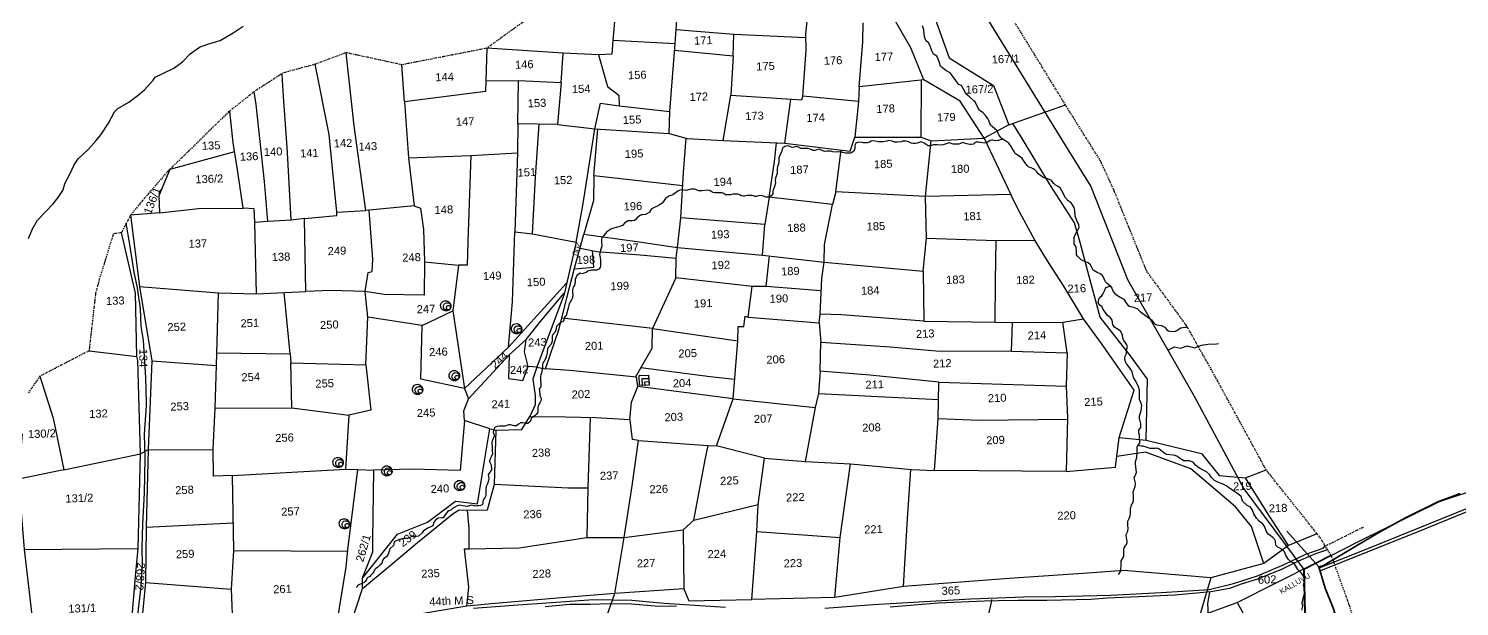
# Model space of a CAD drawing. Header units: inches. Extents: x 304037 to 460575, y 1453943 to 1639883.
# Drawn here: x 323095 to 325543, y 1604110 to 1605098 of the extents above; entities that cross this region are included whole.
import ezdxf

# ---------------------------------------------------------------- set-up
doc = ezdxf.new("R2010")
doc.units = ezdxf.units.IN
doc.header["$MEASUREMENT"] = 0
doc.linetypes.add('BORDER', pattern=[1.75, 0.5, -0.25, 0.5, -0.25, 0, -0.25])
for name, color, linetype in [('NALA', 4, 'Continuous'), ('ROUND WELL', 5, 'Continuous'), ('SQUAREWELL', 5, 'Continuous'), ('SURVEY_BND', 7, 'Continuous'), ('SURVEY_NO', 7, 'Continuous'), ('TEXT', 7, 'Continuous')]:
    doc.layers.add(name, color=color, linetype=linetype)
doc.layers.add('ROAD', color=1, linetype='Continuous', lineweight=25)
doc.layers.add('VILL_BOUNDARY', color=6, linetype='BORDER', lineweight=30)
doc.styles.get("Standard").update_dxf_attribs({"font": 'arial.ttf'})

# ---------------------------------------------------------------- blocks, each defined once
blk = doc.blocks.new('BADDEVOLU')
at = {"layer": 'NALA', "linetype": 'ByBlock'}
blk.add_lwpolyline([(-182.38, -244.74), (-179.55, -243.46), (-177.08, -244.09), (-174.22, -243.11), (-171.15, -244.01), (-168.21, -242.95), (-165.54, -242.6), (-161.93, -242.56), (-161.15, -242.4)], dxfattribs=at)
at = {"layer": 'VILL_BOUNDARY', "linetype": 'ByBlock'}
blk.add_lwpolyline([(-340.02, 49.13), (-318.52, 7.28), (-288.8, -10.02), (-276.9, -49.84), (-268.53, -67.09), (-260.01, -96.73), (-224.07, -157.48), (-213.42, -175.44), (-198.78, -214.78), (-171.67, -264.31), (-151.65, -303.62), (-127.08, -337.86), (-104.22, -326.78), (-69.56, -310.42), (-33.08, -299.22)], dxfattribs=at)
at = {"layer": 'VILL_BOUNDARY', "linetype": 'ByBlock', "lineweight": 40}
blk.add_lwpolyline([(-127.08, -337.86), (-127.08, -356.19)], dxfattribs=at)
blk = doc.blocks.new('BRAHMANAPALLE')
at = {"layer": 'ROAD', "linetype": 'ByBlock'}
for points in [[(-99.11, 217.54), (-107.12, 213.68), (-128.94, 201.93), (-154.55, 188.79), (-179.95, 178.28), (-226.38, 159.85), (-269.2, 143.23), (-296.86, 132.47)], [(-296.54, 131.36), (-255.33, 147.18), (-213.78, 163.74), (-167.52, 181.78), (-152.46, 187.39), (-99.18, 216.55)]]:
    blk.add_lwpolyline(points, dxfattribs=at)
at = {"layer": 'VILL_BOUNDARY', "linetype": 'ByBlock', "lineweight": 35}
blk.add_lwpolyline([(-237.3, 163.08), (-246.78, 159.64), (-260.38, 153.08), (-270.58, 147.68), (-280.61, 141.89), (-295.07, 133.52), (-297, 132.96), (-294.42, 124), (-291.09, 115.27), (-287.84, 103.98), (-278.64, 73.54), (-265.67, 29.88), (-256.02, -9.93), (-252.5, -28.38), (-239.01, -60.05)], dxfattribs=at)
at = {"layer": 'VILL_BOUNDARY', "linetype": 'ByBlock'}
blk.add_lwpolyline([(-297, 132.96), (-310.29, 148.05)], dxfattribs=at)
at = {"layer": 'TEXT', "linetype": 'ByBlock'}
blk.add_text('KALLUVU', height=2.25, rotation=29.86011, dxfattribs=at).set_placement((-312.81, 121.57))
blk = doc.blocks.new('KULLURU')
at = {"layer": 'NALA'}
for points in [[(116.82, 612.51), (118.71, 616.51), (120.94, 620.12), (124.33, 623.47), (127.63, 626.68), (129.87, 629.28), (131.97, 632.04), (133.13, 635.25), (135.18, 638.82), (137.1, 642.68), (138.84, 645.09), (143.31, 648.92), (146.75, 652.42), (148.71, 654.69), (152.15, 659.46), (154.83, 664.17), (156.35, 665.5), (160.95, 667.87), (165.01, 670.68), (167.78, 672.86), (171.5, 676.67), (172.43, 678.01), (175.69, 679.35), (180.33, 681.4), (184.08, 683.98), (187.48, 687.07), (191.5, 689.71), (195.03, 690.95), (200.29, 692.29), (205.8, 695.25), (210.08, 697.88)], [(568.76, 574.94), (567.53, 576), (566.77, 576.83), (566.2, 578.11), (565.81, 579.12), (565.49, 579.76), (564.63, 580.27), (563.42, 580.86), (561.82, 581.92), (560.74, 584.17), (559.78, 585.08), (558.82, 585.57), (557.71, 586.01), (556.87, 586.48), (556.38, 586.99), (555.45, 588.08), (555.1, 588.67), (555.08, 589.58), (554.95, 591.93), (554.29, 593.15), (554.29, 594.63), (554.29, 595.98), (554.85, 596.99), (556.04, 599.04), (556.58, 600.05), (556.43, 601.18), (555.67, 603.02), (555.05, 604.79), (555, 607.17), (554.88, 608.54), (553.68, 610.51), (552.42, 611.4), (551.36, 612.67), (549.93, 615.62), (549.27, 616.89), (548.26, 617.66), (547.3, 618.32), (546.66, 618.84), (546.12, 619.6), (545.62, 620.29), (544.89, 620.65), (544.27, 620.95), (543.11, 621.22), (542.18, 621.74), (540.32, 623.1), (539.81, 623.99), (539.02, 624.92), (538.35, 625.37), (537.54, 625.71), (536.46, 626.15), (535.79, 626.77), (535.33, 627.5), (534.37, 629), (533.8, 629.79), (533.16, 630.45), (531.88, 631.36), (531.04, 632.05), (530.6, 632.93), (529.98, 634.02), (529.44, 635.05), (528.58, 636.42), (527.25, 637.33), (525.85, 638.37), (525.26, 638.88), (524.47, 640.11), (523.9, 641.83), (522.96, 642.66), (521.9, 643.67), (521.19, 644.33), (520.6, 646.18), (520.18, 647.16), (519.24, 648.45), (518.18, 649.7), (516.78, 650.59), (516.19, 651.84), (515.16, 654.28), (514.64, 654.74), (512.81, 656.47), (511.51, 657.65), (510.38, 659.74), (509.64, 661.29), (508.61, 661.74), (507.35, 663.5), (506.31, 665.07), (505.13, 666.82), (503.34, 667.8), (502.1, 668.86), (501.24, 669.72), (500.78, 671.22), (500.53, 672.4), (499.76, 673.96), (498.43, 674.85), (497.89, 676.35), (497.16, 678.41), (496.54, 679.74), (495.43, 680.7), (494.96, 682.34), (494.84, 685.16), (494.37, 686.96)], [(525.67, 638.52), (525.33, 638.04), (524.23, 637.67), (523.03, 637.63), (521.95, 637.89), (521.5, 637.93), (520.81, 637.82), (520.16, 637.48), (519.43, 637.13), (518.39, 636.79), (516.6, 637.2), (516, 637.41), (514.9, 637.37), (514.08, 636.85), (513.76, 636.62), (512.77, 636.47), (512.25, 636.57), (511.02, 636.85), (510.03, 637.18), (509.15, 637.5), (508.29, 637.13), (507.64, 636.88), (506.46, 636.88), (505.21, 636.92), (503.96, 637.33), (503.46, 637.52), (502.67, 637.33), (501.46, 636.88), (500.53, 636.66), (498.57, 636.96), (497, 636.92), (495.75, 636.55), (494.8, 636.6), (494.28, 636.96), (493.09, 637.8), (491.84, 638.4), (490.2, 638), (489.47, 637.8), (488.46, 637.8), (487.62, 638.1), (486.62, 638.6), (485.42, 639.01), (484.06, 639.05), (483.48, 638.79), (481.93, 638.68), (480.72, 638.73), (479.71, 639.16), (478.28, 639.52), (477.59, 639.29), (475.95, 639.03), (473.9, 639.07), (472.67, 639.4), (471.85, 639.67), (470.95, 639.48), (470.26, 639.14), (469.27, 638.9), (468.36, 638.88), (467.61, 638.94), (467.03, 639.14), (465.86, 639.27), (464.98, 638.99), (464.55, 638.9), (464.29, 638.36), (464.12, 637.78), (463.96, 636.85), (463.59, 635.56), (462.32, 634.89), (461.03, 634.89), (460.06, 634.89), (459, 635.3), (458.46, 635.45), (457.3, 635.64), (456.48, 635.51), (454.71, 635.71), (453.89, 635.94), (453.25, 636.09), (452.21, 636.09), (451.46, 635.99), (450.62, 636.22), (449.97, 636.59), (449.07, 637), (448.06, 636.76), (447.33, 636.57), (446.42, 636.57), (445.97, 636.85), (444.96, 637.26), (444.27, 637.54), (443.41, 637.54), (442.83, 637.54), (441.99, 637.54), (441.36, 637.58), (440.48, 638.16), (439.7, 638.46), (439.03, 638.46), (438.67, 638.33), (437.83, 638.16), (436.57, 638.7), (435.92, 638.87), (435.3, 638.87), (434.76, 638.68), (434.37, 638.44), (433.94, 638.16), (433.62, 637.67), (433.32, 636.44), (432.67, 635.41), (432.13, 634.05), (432.05, 632.07), (431.27, 629.82), (431.12, 627.52), (430.3, 625.56), (430.17, 624.43), (430.28, 623.74), (429.95, 622.53), (429.35, 621.07), (428.98, 620.23), (428.98, 619.15), (428.21, 618.31), (427.35, 617.77), (425.94, 617.77), (424.61, 618.46), (423.51, 618.57), (422.02, 618.22), (421.35, 618.29), (420.88, 618.55), (420.34, 618.8), (418.18, 618.8), (417.01, 618.57), (416.49, 618.61), (415.68, 618.8), (415.12, 619.17), (414.28, 619.58), (413.03, 619.64), (412.23, 619.6), (411.19, 619.43), (410.27, 619.36), (409.21, 619.51), (408.52, 619.99), (407.66, 620.4), (406.88, 620.4), (406, 620.4), (404.74, 620.5), (404.07, 620.65), (403.21, 621.11), (402.69, 621.49), (401.72, 621.64), (399.31, 621.47), (398.62, 621.47), (397.93, 621.56), (397.09, 622.03), (396.21, 622.35), (395.35, 622.42), (394.74, 622.38), (394.33, 622.31), (392.74, 621.95), (391.92, 622.12), (391.29, 622.27), (390.17, 622.18), (389.25, 621.73), (387.66, 620.74), (387.17, 620.3), (386.3, 620.07), (385.44, 619.81), (384.06, 618.99), (383.52, 618.3), (383.09, 617.72), (382.49, 616.99), (381.69, 616.45), (381.22, 616.17), (380.27, 615.74), (379.45, 615.48), (377.88, 614.62), (377.19, 613.44), (375.41, 612.5), (374.1, 612.42), (373.63, 612.4), (372.83, 612.03), (371.62, 611.11), (371.19, 610.55), (370.72, 610.14), (369.66, 610.12), (369.12, 610.14), (368.04, 610.12), (366.64, 609.36), (365.61, 608.35), (364.44, 607.93), (363.42, 607.71), (361.27, 607.19), (360.6, 606.98), (359.8, 606.46), (358.79, 605.73), (357.58, 604.4), (356.72, 603.58), (356.53, 602.65), (356.53, 601.21), (356.63, 600.37), (356.61, 599.96), (355.92, 598.29), (355.51, 596.5), (355.73, 595.32), (355.73, 594.03), (355.73, 593.08), (355.75, 592.5), (355.73, 591.85), (355.51, 591.17), (355.01, 590.48), (353.94, 590.1), (353.35, 590.1), (352.69, 590.12), (352.13, 590.16), (351.72, 590.16), (350.29, 589.77), (349.58, 589.28), (348.55, 589), (347.69, 588.78), (347.04, 589), (345.6, 588.14), (345.23, 587.17), (344.93, 586.46), (344.78, 585.36), (344.73, 584.97), (344.54, 583.99), (343.95, 583.3), (343.7, 582.79), (343.54, 582.23), (343.57, 581.86), (343.59, 581.13), (343.59, 580.44), (343.5, 578.83), (343.05, 578.01), (342.38, 577.1), (341.97, 576.61), (341.5, 574.59), (340.74, 572.12), (340.5, 571.47), (339.99, 571.25), (339.53, 569.86), (339.17, 569.1), (338.48, 568.84), (337.66, 568.37), (337.1, 568), (336.34, 567.21), (336.08, 566.31), (335.89, 565.57), (335.54, 564.69), (334.94, 564.13), (334.57, 563.81), (334.27, 563.23), (334.25, 562.8), (334.25, 561.83), (334.25, 561.03), (333.73, 559.91), (332.61, 558.64), (332.22, 558.08), (331.92, 556.32), (331.7, 555.2), (331.32, 554.19), (331.1, 553.78), (330.52, 552.82), (330.15, 552.26), (329.89, 551.74), (329.74, 551.2), (329.72, 550.62), (329.7, 549.87), (329.46, 549.03), (329.4, 548.32), (328.94, 547.22), (328.73, 546.69), (328.73, 545.89), (328.73, 545.35), (328.73, 544.58), (328.75, 543.59), (328.75, 542.32), (328.08, 541.24), (328.12, 540.57), (328.21, 538.75), (328.47, 537.89), (328.68, 537.3), (328.68, 536.92), (328.47, 536.29), (328.14, 535.47), (327.69, 534.79), (327.39, 534.25), (327.13, 533.39), (327.11, 532.48), (327.05, 531.69), (326.55, 530.87), (326.08, 530.37), (325.38, 529.86), (324.26, 529.24), (323.98, 528.55), (323.7, 527.84), (322.73, 526.98), (321.96, 527.02), (321.35, 527.19), (320.64, 527.41), (319.78, 527.41), (318.75, 526.95), (317.95, 526.29), (316.96, 526.24), (316.48, 526.46), (315.51, 526.78), (314.72, 526.8), (313.02, 526.33), (310.95, 526.41), (309.81, 526.26), (309.1, 526.05), (308.82, 525.9), (308.82, 525.9), (308.2, 524.84), (308.13, 523.85), (308.39, 522.84), (308.41, 522.24), (307.72, 520.69), (307.36, 519.85), (307.42, 517.77), (307.42, 516.2), (307.42, 514.88), (307.03, 514), (306.54, 513.1), (306.19, 512.49), (306.08, 511.76), (306.67, 510.39), (306.75, 508.32), (305.78, 506.9), (305.22, 506.21), (305.46, 504.63), (305.35, 503.81), (304.86, 502.54), (304.27, 501.44), (304.08, 500.15), (304.08, 499.01), (303.97, 497.5), (303.65, 496.94), (302.83, 495.82), (302.61, 495.09), (302.59, 494.32), (302.25, 493.76), (301.53, 493.53), (300.89, 493.48), (300.18, 493.4), (299.53, 493.4), (299.01, 493.48), (297.89, 493.76), (297.44, 493.76), (295.78, 493.33), (294.19, 493.68), (292.87, 493.98), (291.75, 493.83), (291.75, 493.83), (289.87, 492.69), (289.16, 492.06), (288.25, 491.76), (287.65, 491.48), (286.91, 490.56), (286.2, 489.67), (285.77, 489.05), (285.02, 488.99), (283.68, 488.96), (282.54, 488.19), (281.83, 487.29), (281.31, 485.79), (279.24, 484.97), (277.99, 484.32), (277.36, 483.81), (276.76, 483.1), (275.08, 481.7), (274.22, 481.61), (273.41, 481.63), (272.68, 481.71), (272.06, 481.6), (271.25, 481.21), (270.17, 480.94), (269.29, 480.94), (268.67, 480.94), (267.09, 480.59), (266.51, 480.44), (265.39, 480.06), (264.85, 479.71), (264.74, 478.75), (264.47, 478.25), (262.89, 476.9), (262.73, 476.28), (262.14, 474.68), (261.41, 473.64), (260.26, 472.97), (259.9, 472.42), (259.55, 471.63), (259.4, 470.84), (258.53, 470.2), (257.52, 469.34), (256.75, 468.94), (256.18, 468.38), (255.9, 467.59), (255.17, 466.65), (254.48, 466.03), (254.18, 465.64), (253.2, 465.28), (252.9, 464.92), (252.66, 464.51), (252.02, 463.66), (251.59, 463.23), (250.38, 462.76), (249.69, 462.48), (248.82, 462.03), (248.45, 461.46), (248.32, 461.33)], [(152.36, 422.29), (152.02, 428.76), (152.42, 431.45), (154.06, 439.06), (155.45, 444.67), (156.81, 455.78), (158.29, 465.14), (159.16, 474.36), (159.36, 481.29), (160, 491.29), (161.16, 504.26), (162, 518.66), (162.2, 528.85), (163.44, 540.75), (163.44, 541.98), (163.64, 552.45), (163.2, 567.98), (162.52, 574.03), (162.56, 581.52), (161.56, 590.09), (160.45, 596.76), (159.11, 608.36), (157.99, 617.34)], [(643.57, 436.38), (644.03, 438.05), (643.71, 439.36), (644.34, 441.36), (644.94, 443.15), (645.12, 444.74), (644.67, 446.77), (645.39, 449.22), (644.94, 450.48), (643.99, 451.8), (643.35, 452.57), (642.58, 453.47), (641.18, 455.87), (640.72, 456.32), (639.82, 456.6), (638.63, 457.98), (637.68, 459.61), (637.27, 461.1), (635.91, 462.32), (634.51, 463.18), (633.74, 463.95), (633.6, 465.72), (633.19, 466.53), (632.59, 467.25), (632.07, 467.73), (631.31, 468.25), (630.74, 468.69), (630.02, 469.86), (629.1, 472.22), (628.49, 473.19), (627.77, 473.75), (627.05, 474.23), (626.12, 475.55), (625.03, 477.43), (624.47, 478.96), (623.66, 480.32), (622.3, 481.05), (620.53, 482.93), (619.93, 484.94), (618.56, 486.26), (617.68, 486.82), (617, 487.31), (616.03, 487.95), (615.39, 488.47), (614.71, 488.99), (613.86, 489.59), (612.98, 490.16), (611.77, 490.72), (611.09, 490.96), (610.13, 491.36), (609.16, 492), (608.56, 492.56), (607.88, 493.28), (607.15, 494.57), (605.95, 495.81), (603.76, 496.92), (602.56, 497.68), (601.39, 498.77), (600.47, 499.97), (598.86, 500.69), (597.81, 500.69), (596.57, 500.77), (595.85, 501.21), (594.92, 501.82), (594, 502.62), (593.11, 503.06), (592.19, 503.34), (589.58, 503.62), (588.82, 504.1), (587.69, 505.07), (586.32, 506.15), (585.52, 506.43), (584.96, 506.43), (584.64, 506.35), (583.59, 506.35), (582.75, 506.39), (580.7, 507.27), (579.86, 507.59), (578.93, 507.63), (577.53, 507.87), (578.44, 508.86), (578.44, 509.7), (578.44, 510.99), (578.44, 512.27), (578.24, 513.23), (578.24, 514.32), (579.12, 515.4), (579.16, 516.94), (578.98, 518.02), (578.71, 519.14), (578.76, 520.23), (579.57, 522.39), (579.98, 524.58), (579.53, 525.98), (578.98, 526.92), (579.13, 529.09), (579.15, 531.04), (578.83, 532.37), (578.33, 533.64), (577.6, 535.24), (576.95, 536.44), (576.48, 538.85), (575.95, 539.8), (575.33, 540.72), (574.82, 541.37), (574.4, 541.95), (574.02, 542.37), (573.77, 543.12), (573.62, 544.37), (573.8, 545.42), (574.32, 546.56), (574.42, 547.91), (574.8, 549.31), (574.6, 550.16), (574.05, 551.08), (573.45, 552.08), (573.05, 553.08), (572.92, 554.37), (572.37, 555.8), (571.65, 556.47), (570.62, 557.17), (569.79, 557.75), (569.42, 558.17), (569.14, 558.8), (568.94, 560.68), (568.29, 561.71), (567.51, 562.28), (567.04, 562.78), (566.56, 563.53), (566.09, 564.15), (565.36, 565.35), (564.74, 566.58), (564.14, 567), (563.31, 568.28), (563.58, 569.65), (563.91, 570.42), (564.96, 571.1), (565.36, 571.72), (565.76, 572.35), (566.36, 573.37), (566.74, 574.44), (567.99, 574.94), (568.76, 574.94), (569.29, 574.16), (569.8, 572.67), (570.27, 572.01), (570.97, 571.36), (572.32, 570.35), (573.52, 569.68), (574.1, 569.3), (574.88, 567.91), (575.75, 566.74), (576.33, 566.35), (577.42, 565.98), (578.48, 565.62), (579.68, 565.12), (580.79, 563.84), (583.5, 561.67), (584.3, 561.08), (585.4, 560.19), (586.09, 559.12), (586.88, 558.34), (587.41, 558.12), (589.4, 557.73), (590.81, 556.9), (591.67, 555.85), (592.28, 555.33), (593.24, 555.11), (595.19, 555.05), (596.09, 555.43), (596.83, 555.99), (597.48, 556.36), (598.38, 556.5), (599.54, 556.61), (599.96, 556.89), (599.83, 557.42)], [(567.46, 454.29), (568.42, 455.59), (568.7, 458.66), (568.7, 459.96), (569.51, 461), (569.96, 461.76), (570.06, 463.62), (570.09, 464.68), (570.18, 465.31), (570.69, 465.95), (570.99, 466.4), (571.29, 466.73), (571.5, 467.51), (571.5, 468.09), (571.29, 469.47), (571.29, 470.83), (572.02, 472.23), (572.23, 473.35), (572.17, 474.74), (572.11, 475.52), (572.2, 476.45), (572.68, 477.18), (573.23, 478.5), (573.38, 479.88), (573.47, 481.44), (574.01, 483.16), (574.4, 483.73), (574.61, 484.04), (574.89, 484.91), (574.95, 486.06), (574.95, 486.9), (574.95, 488.62), (575.79, 490.77), (576.03, 492.22), (575.58, 494.51), (576.58, 496.69), (576.46, 497.96), (576.46, 499.2), (576.28, 500.1), (576.37, 501.31), (576.94, 502.84), (577.24, 505.27), (577.24, 506.44), (577.24, 507.17), (577.53, 507.87)], [(605.21, 445.37), (604.21, 440.75), (604.29, 433.06)], [(512.28, 439.28), (513.78, 444.84), (514.05, 445.89)]]:
    blk.add_lwpolyline(points, dxfattribs=at)
at = {"layer": 'ROAD'}
for points in [[(296.96, 450.65), (313.58, 451.33), (329.73, 451.77), (347.39, 452.4), (363.39, 451.43), (376.88, 449.73), (402.48, 447.02)], [(444.01, 444.93), (464.23, 445.71), (483.59, 446.05), (505.01, 446.58), (527.38, 446.48), (540.36, 446.14), (563.92, 445.76), (585.02, 446.05), (605.09, 446.53), (615.38, 448.66), (625.52, 451.47), (636.83, 455.76), (646.05, 459.73), (653.52, 461.96), (654.39, 462.83)], [(655.31, 461.18), (650.14, 459.74), (641.93, 456.6), (635.44, 453.63), (632.43, 452.58), (625.48, 450.1), (618.62, 448.28), (613.68, 446.62), (605.81, 445.58), (590.58, 444.69), (575.49, 444.59), (562.31, 444.52), (555.41, 444.32), (536.97, 444.62), (524.82, 445.06), (516.73, 445.23), (510.91, 445.26), (501.15, 445.23), (491.44, 445.23), (471.31, 444.38)], [(382.01, 448.07), (373, 448.65), (363.17, 449.8), (354.21, 450.34), (345.9, 450.34), (337.39, 450.64), (326.93, 450.16)]]:
    blk.add_lwpolyline(points, dxfattribs=at)
at = {"layer": 'ROUND WELL'}
for centre, major_axis, ratio in [((290.31, 577.58), (-1.84, 1.21), 0.974311), ((290.87, 577.28), (-1, -1.22), 0.999133), ((291.4, 576.8), (-0.589, -0.642), 0.995974), ((319.53, 566.85), (-1.84, 1.21), 0.974311), ((320.09, 566.55), (-1, -1.22), 0.999133), ((320.61, 566.07), (-0.589, -0.642), 0.995974), ((277.14, 543.1), (-1.84, 1.21), 0.974311), ((292.75, 548.25), (-1.84, 1.21), 0.974311), ((293.31, 547.95), (-1, -1.22), 0.999133), ((293.83, 547.48), (-0.589, -0.642), 0.995974), ((277.69, 542.8), (-1, -1.22), 0.999133), ((278.22, 542.33), (-0.589, -0.642), 0.995974), ((242.72, 513.82), (-1.84, 1.21), 0.974311), ((243.28, 513.51), (-1, -1.22), 0.999133), ((243.8, 513.04), (-0.589, -0.642), 0.995974), ((262.96, 509.52), (-1.84, 1.21), 0.974311), ((263.52, 509.22), (-1, -1.22), 0.999133), ((264.04, 508.74), (-0.589, -0.642), 0.995974), ((293.14, 502.19), (-1.84, 1.21), 0.974311), ((293.7, 501.88), (-1, -1.22), 0.999133), ((294.22, 501.41), (-0.589, -0.642), 0.995974), ((244.34, 488.07), (-1.84, 1.21), 0.974311), ((244.9, 487.77), (-1, -1.22), 0.999133), ((245.43, 487.3), (-0.589, -0.642), 0.995974)]:
    blk.add_ellipse(centre, major_axis=major_axis, ratio=ratio, dxfattribs=at)
at = {"layer": 'SQUAREWELL'}
for points in [[(370.12, 545.29), (374.05, 545.29), (374.05, 541.1), (370.12, 541.1)], [(371.27, 543.96), (374.05, 543.96), (374.05, 541.1), (371.27, 541.1)], [(372.37, 542.59), (374.05, 542.59), (374.05, 541.1), (372.37, 541.1)]]:
    blk.add_lwpolyline(points, close=True, dxfattribs=at)
at = {"layer": 'SURVEY_BND'}
for points in [[(369.15, 722.62), (365.95, 696.78), (364.56, 685.93), (390.54, 683.58), (392.32, 699.11), (392.91, 704.81)], [(445.35, 683.82), (415.31, 686.34), (391.19, 689.21)], [(466.78, 662.41), (466.28, 656.28), (443.06, 659.39), (445.27, 678.7), (445.37, 685.23), (446.39, 692.34)], [(493.99, 664.37), (466.78, 662.41), (469.05, 681.15), (469.6, 689.11)], [(528.79, 644.1), (518.31, 638.93), (508.91, 654.82), (493.99, 664.37), (489.13, 677.96), (481.74, 691.7)], [(499.09, 691.6), (504.92, 673.09), (523.04, 660.77), (528.79, 644.1), (552.83, 651.59)], [(277.14, 640.05), (278.67, 619.88), (258.4, 618.7), (254.97, 654.34), (252.72, 685.07)], [(311.64, 684.64), (310.67, 671.05), (324.43, 670.62), (342.22, 669.04), (343.56, 681.38)], [(358.34, 680.07), (343.56, 681.38), (311.64, 684.64)], [(364.56, 685.93), (363.91, 680.15), (358.34, 680.07), (361.61, 666.65), (366.11, 662.85), (366.11, 658.35), (387.15, 655.17), (390.54, 683.58)], [(390.21, 680.78), (414.63, 677.42), (415.31, 686.34)], [(232.67, 616.37), (227.06, 615.97), (226.54, 644.33), (225.84, 667.98), (225.57, 676.93), (225.6, 677.44)], [(246.19, 618.55), (244.37, 651.13), (239.55, 680.74)], [(310.67, 671.05), (310.36, 666.52), (276.31, 663.62), (275.89, 679.11)], [(414.63, 677.42), (413.05, 660.99), (442.57, 657.9), (443.06, 659.39)], [(227.06, 615.97), (217.21, 615.7), (216.43, 632.59), (214.22, 664.9), (213.66, 670.27)], [(339.95, 651.58), (323.38, 652.56), (324.43, 670.62)], [(342.22, 669.04), (339.95, 651.58), (355.55, 649.13), (358.35, 659.81), (366.11, 658.35)], [(217.21, 615.7), (211.76, 615.57), (211.73, 621.3), (207.14, 621.67), (205.49, 637.07), (203.97, 649.27), (203.12, 662.58)], [(276.31, 663.62), (277.14, 640.05), (303.17, 639.99), (322.78, 640.34)], [(386.59, 646.06), (394.06, 643.69), (409.05, 642.2), (413.05, 660.99)], [(466.28, 656.28), (464.18, 641.48), (491.93, 640.35), (492.96, 664.3)], [(355.55, 649.13), (386.59, 646.06), (387.15, 655.17)], [(409.05, 642.2), (434.75, 640.1), (438.02, 658.38)], [(323.38, 652.56), (322.78, 640.34), (320.41, 607.44), (327.79, 606.34), (329.91, 629.92), (332.3, 652.03)], [(327.79, 606.34), (345.85, 602.08), (349.33, 617.25), (353.32, 637.54), (355.55, 649.13)], [(391.42, 623.88), (359.32, 628.76), (354.36, 629.59), (356.77, 649.01)], [(204.45, 645.39), (177.01, 639.14)], [(427.35, 617.77), (425.18, 606.39), (390.05, 610.54), (391.99, 629.47), (393.62, 643.83)], [(434.75, 640.1), (462.04, 635.74), (464.18, 641.48)], [(581.18, 510.06), (582.69, 535.43), (575.92, 545.48), (563.85, 562.15), (559.82, 579.99), (556.73, 593.81), (554.68, 602.02), (545.33, 618.07), (534.2, 638.17), (530.53, 644.65)], [(177.01, 639.14), (172.07, 628.27), (172.02, 621.2), (188.4, 622.28), (207.14, 621.67)], [(303.17, 639.99), (300.62, 604.12), (299.92, 594.23), (296.26, 594.44), (293.22, 575.43), (296.75, 542.7), (315.94, 559.33), (318.3, 578.13), (320.41, 607.44)], [(455.41, 618.89), (453.74, 613.65), (427.35, 617.77), (430.23, 632.66), (431.27, 640.38)], [(492.8, 615.49), (455.41, 618.89), (458.34, 636.33)], [(491.93, 640.35), (496.03, 638.68), (518.31, 638.93)], [(518.31, 638.93), (528.58, 614.88), (492.8, 615.49), (496.03, 638.68)], [(354.36, 629.59), (353.77, 619.22), (349.23, 605.29), (371.29, 601.36), (388.27, 598.18), (390.05, 610.54)], [(172.02, 621.2), (159.88, 620.59), (162.44, 590.69), (195.37, 586.8), (211.24, 585.76), (211.76, 615.57)], [(256.83, 584.84), (242.34, 585.85), (231.95, 585.92), (232.67, 616.37), (246.19, 617.1), (246.19, 618.55), (258.4, 618.7)], [(282.09, 596.33), (281.46, 582.43), (264.6, 583.4), (256.83, 584.84), (258.44, 592.86), (260.06, 593.11), (260.61, 598.35), (259.97, 613.21), (259.79, 618.78)], [(278.67, 619.88), (281.36, 618.82), (282.25, 609.94), (282.09, 596.33), (296.26, 594.44)], [(140.3, 564.58), (160.26, 561.47), (160.63, 587.98), (155.76, 613.51)], [(423.6, 593.65), (449.37, 589.71), (449.71, 597.01), (453.74, 613.65)], [(449.37, 589.71), (490.6, 584.3), (492.53, 598.08), (492.8, 615.49)], [(492.53, 598.08), (521.64, 596.01), (537.88, 595.47), (531.06, 609.16), (528.58, 614.88)], [(345.85, 602.08), (339.97, 580.53), (327.34, 550.5), (330.96, 549.62), (337.36, 566.18), (341.03, 578.96), (344.83, 591.3), (349.23, 605.29)], [(388.27, 598.18), (423.6, 593.65), (425.18, 606.39)], [(347.42, 599.53), (354.45, 597.85), (372.44, 595.7), (387.53, 593.76), (388.27, 598.18)], [(344.74, 590.99), (352.89, 591.3), (352.55, 598.3)], [(424.62, 580.4), (418.81, 580.66), (386.97, 585.59), (387.53, 593.76)], [(447.47, 577.79), (424.62, 580.4), (426.6, 593.19)], [(490.6, 584.3), (490.13, 563.35), (519.84, 561.82), (520.72, 579.02), (521.64, 596.01)], [(519.84, 561.82), (536.78, 560.97), (548.22, 560.69), (556.96, 561.71), (549.28, 575.73), (543.46, 585.41), (537.88, 595.47)], [(162.44, 590.69), (166.39, 559.39), (193.41, 556.37), (195.37, 586.8)], [(490.13, 563.35), (455.74, 567.36), (446.78, 568.05), (448.11, 582.94), (449.37, 589.71)], [(193.76, 561.71), (224.44, 560), (222.93, 585.85)], [(211.24, 585.76), (231.95, 585.92)], [(280.06, 569.77), (257.56, 574.19), (256.83, 584.84)], [(315.94, 559.33), (341.22, 585.08)], [(386.97, 585.59), (376.49, 564.79), (344.92, 569.61), (338.62, 570.56)], [(296.75, 542.7), (278.63, 547.38), (280.06, 569.77), (293.22, 575.43)], [(327.34, 550.5), (323.83, 550.94), (322.51, 557.04), (323.4, 562.23), (330.24, 570.19), (340.09, 580.94)], [(376.49, 564.79), (411.93, 558.16), (412.33, 564.23), (414.61, 564.13), (415.37, 568.43), (416.64, 567.95), (418.81, 580.66)], [(224.44, 560), (224.52, 556.23), (255.87, 554.26), (257.56, 574.19)], [(368.47, 544.71), (376.02, 556.57), (376.49, 564.79)], [(416.64, 567.95), (446.24, 564.42), (446.78, 568.05)], [(446.24, 564.42), (446.57, 556.24), (475.57, 553.18), (494.69, 550.79), (526.22, 549.41), (527.11, 561.45)], [(160.14, 520.7), (160.55, 559.76), (160.26, 561.47)], [(166.39, 559.39), (163.5, 522.39), (190.57, 521.14)], [(296.24, 529.4), (296.2, 533.36), (298.28, 538.34), (310.81, 550.84), (316.06, 556), (323.4, 562.23)], [(408.98, 534.06), (411.93, 558.16)], [(526.22, 549.41), (549.57, 547.77), (548.22, 560.69)], [(549.57, 547.77), (548.59, 533.95), (548.66, 520.65), (547.18, 498.2), (567.89, 499.19), (569.94, 511.54), (577.02, 531.07), (564.02, 551.15), (556.96, 561.71)], [(119.28, 554.74), (124.23, 537.03), (127.84, 515.24), (160.14, 520.7)], [(192.1, 538.53), (193.41, 556.37)], [(224.17, 537.49), (224.52, 556.23)], [(255.87, 554.26), (257.32, 535.25), (247.92, 533.51), (245.74, 510.98), (250.9, 510.65)], [(316.06, 556), (315.35, 546.14), (321.26, 545.1), (323.83, 550.94)], [(495.4, 537.64), (466.54, 541.71), (445.82, 544.22), (446.57, 556.24)], [(327.34, 550.5), (325.58, 545.55), (326.2, 538.61), (326.06, 534.77), (323.73, 529.98), (338.61, 529.2), (351.3, 528.41), (365.41, 527.12), (366.48, 534.3), (369.38, 540.72), (368.95, 544.64), (341.16, 548.52), (330.96, 549.62)], [(370.94, 548.59), (399.73, 543.73), (409.97, 542.17)], [(296.75, 542.7), (298.28, 538.34)], [(408.98, 534.06), (369.38, 540.72)], [(445.82, 544.22), (444.8, 534.86), (480.88, 531.57), (494.94, 530.4)], [(198.28, 510.11), (190.3, 510.14), (190.58, 521.51), (192.1, 538.53), (224.17, 537.49), (247.92, 533.51)], [(421.12, 508.71), (401.24, 514.6), (408.98, 534.06), (443.14, 529.04)], [(444.8, 534.86), (443.14, 529.04), (438.12, 506.68), (457.02, 504.96), (482.67, 501.59), (492.04, 500.79)], [(494.44, 522.45), (495.4, 537.64), (548.59, 533.95)], [(127.84, 515.24), (108.68, 512.03), (111.18, 531)], [(306.73, 525.46), (296.24, 529.4), (293.59, 508.5), (273.77, 509.8), (257.32, 510.01), (255.8, 480.97), (255.63, 475.83), (251.01, 465.28)], [(307.82, 502.22), (309.42, 524.77), (320.1, 524.69), (323.73, 529.98)], [(348.85, 528.56), (346.83, 499.18), (345.61, 478.35), (361.2, 477.83), (365.38, 499.34), (368.8, 518.08), (366.2, 518.6), (365.53, 527.95)], [(155.68, 433.81), (150.89, 427.11), (153.36, 448), (156.1, 469.43), (157.68, 481.14), (160.14, 520.7), (163.5, 522.39)], [(163.5, 522.39), (161.4, 489.9), (197.84, 490.29)], [(250.85, 460.78), (251.01, 465.01), (266.33, 482.83), (279.09, 487.42), (291.15, 495.69), (300.34, 494.31), (303.99, 512.14), (306.73, 525.46), (309.42, 524.77)], [(547.18, 498.2), (492.04, 500.79), (494.44, 522.45), (511.56, 521.04), (548.63, 520.09)], [(368.8, 518.08), (397.87, 514.89), (401.24, 514.6)], [(108.68, 512.03), (109.87, 482.59), (157.68, 481.14)], [(197.59, 478.78), (198.28, 510.11), (245.74, 510.98)], [(245.03, 445.24), (239.24, 444.55), (244.42, 469.98), (245.37, 477.1), (250.9, 510.65), (257.32, 510.01)], [(361.2, 477.83), (385.95, 480), (390.64, 483.97), (396.38, 508.92), (397.87, 514.89)], [(569.94, 511.54), (581.18, 510.06), (604.08, 503.51), (611.16, 494.04), (622.1, 492.62), (630.87, 495.65)], [(416.81, 478.18), (417.84, 489.36), (421.12, 508.71), (438.12, 506.68)], [(477.25, 452.77), (448.38, 449.32), (451.52, 474.27), (457.02, 504.96)], [(638.93, 463.64), (628.38, 456.54), (623.87, 472.14), (617.43, 480.66), (606.56, 490.67), (599.44, 497.25), (580.68, 505), (568.63, 503.64)], [(296.15, 475.64), (296.44, 484.15), (296.05, 491.74), (304.38, 491.54), (307.82, 502.22), (338.7, 499.43), (346.83, 499.18)], [(628.38, 456.54), (605.91, 451.41), (569.67, 455.89), (556.53, 455.37), (521.57, 454.32), (477.25, 452.77), (480.04, 480.93), (482.25, 501.64)], [(294.19, 451.62), (273.45, 448.94), (245.03, 445.24), (250.85, 460.78), (261.94, 469.2), (274.67, 479.04), (290.08, 490.59), (292.64, 492.06), (296.05, 491.74)], [(651.09, 468.12), (638.93, 463.64), (631.51, 476.26), (624.5, 488.45), (622.1, 492.62)], [(161.4, 489.9), (160.17, 466.74), (196.05, 462.65)], [(390.64, 483.97), (417.84, 489.36)], [(109.87, 482.59), (113.01, 443.1), (114.12, 426.48), (150.89, 427.11)], [(385.95, 480), (385.25, 455.33), (356.34, 454.5), (361.2, 477.83)], [(239.24, 444.55), (221.06, 444.18), (196.06, 445.26), (196.05, 462.65), (197.59, 478.78), (245.29, 476.56)], [(356.34, 454.5), (333.82, 453.54), (306.14, 452.26), (294.19, 451.62), (295.39, 459.61), (294.19, 475.68), (296.15, 475.64), (317.1, 475.21), (345.61, 478.35)], [(448.38, 449.32), (413.54, 449.77), (416.81, 478.18), (451.52, 474.27)], [(160.17, 466.74), (155.68, 433.81), (196.23, 436.54), (196.06, 445.26)], [(385.25, 455.33), (387.17, 450.31), (413.54, 449.77)], [(605.91, 451.41), (600.6, 435.6), (616.63, 440.61), (650.13, 456), (656.58, 458.91)], [(379.15, 425.86), (352.09, 425.54), (347.61, 428.66), (343.53, 439.04), (351.88, 443.3), (356.34, 454.5)], [(616.63, 440.61), (625.5, 423.04), (636.96, 403.09), (670.47, 412.62)]]:
    blk.add_lwpolyline(points, dxfattribs=at)
at = {"layer": 'VILL_BOUNDARY'}
for points in [[(706.6, 253.38), (694.92, 291.78), (687.24, 338.01), (683.55, 359.72), (672.95, 403.64), (663.58, 437.44), (656.98, 458.2), (652.52, 466.17), (630.87, 495.65), (609.67, 538.34), (599.83, 557.42), (584.17, 580.6), (571.88, 614.72), (566.66, 627.44), (552.83, 651.59), (533.32, 686.31)], [(331.74, 697.95), (311.64, 684.64), (275.89, 679.11), (252.72, 685.07), (239.55, 680.74), (225.85, 677.59), (213.66, 670.27), (202.59, 662.2), (185.28, 646.52), (176.28, 638.49), (165.14, 626.57), (159.88, 620.59), (155.76, 613.51), (152.35, 613.09), (145.72, 594.12), (143.99, 588.59), (140.3, 564.58), (119.28, 554.74), (113.96, 547.56)], [(654.39, 462.83), (670.63, 470.15)]]:
    blk.add_lwpolyline(points, dxfattribs=at)
at = {"layer": 'SURVEY_NO'}
for s, p in [('171', (398.48, 682.73)), ('146', (323.18, 675.58)), ('144', (289.65, 671.66)), ('156', (370.28, 669.35)), ('175', (424.07, 670.91)), ('176', (452.43, 672.21)), ('177', (473.76, 672.94)), ('167/1', (522.73, 670.02)), ('154', (346.59, 664.44)), ('153', (327.87, 659.23)), ('172', (395.68, 659.24)), ('167/2', (511.29, 657.81)), ('147', (297.48, 652.69)), ('155', (367.38, 650.72)), ('173', (418.63, 650.34)), ('178', (473.64, 651.21)), ('135', (190.8, 646.78)), ('142', (246.05, 645.62)), ('143', (256.39, 643.89)), ('174', (444.17, 648.55)), ('179', (498.88, 646.65)), ('136', (206.52, 641.61)), ('140', (216.67, 643.18)), ('141', (231.8, 642.01)), ('136/2', (187.58, 632.87)), ('195', (367.66, 636.47)), ('151', (322.5, 630.44)), ('152', (337.54, 626.59)), ('187', (436.6, 627.1)), ('185', (471.74, 628.11)), ('194', (404.32, 623.29)), ('180', (503.83, 624.82)), ('148', (287.15, 616.17)), ('196', (366.33, 614.55)), ('137', (183.69, 606.01)), ('188', (434.37, 602.84)), ('185', (467.66, 602.2)), ('181', (508.26, 604.86)), ('138', (218.26, 599.11)), ('249', (241.77, 600.68)), ('248', (272.85, 596.72)), ('197', (364.15, 597.24)), ('193', (402.4, 601.32)), ('198', (345.79, 592.88)), ('149', (306.31, 587.73)), ('150', (324.6, 584.42)), ('192', (402.14, 588.52)), ('189', (431.12, 584.8)), ('133', (148.19, 583.45)), ('199', (359.52, 581.4)), ('183', (500.07, 578.6)), ('251', (204.14, 571.91)), ('247', (278.08, 574.92)), ('191', (394.12, 572.77)), ('190', (425.92, 573.52)), ('184', (464.24, 575.42)), ('182', (529.37, 577.33)), ('216', (550.69, 572.9)), ('252', (173.49, 571.51)), ('250', (237.36, 569.92)), ('217', (578.31, 568.02)), ('246', (282.56, 556.79)), ('243', (324.15, 559.2)), ('201', (347.83, 556.79)), ('213', (486.53, 556.45)), ('214', (533.27, 553.98)), ('254', (203.64, 549.34)), ('242', (316.08, 548.02)), ('205', (386.84, 552.14)), ('206', (423.56, 548.13)), ('255', (234.45, 545.44)), ('212', (493.19, 543.76)), ('132', (139.34, 536.49)), ('253', (173.4, 538.2)), ('202', (341.53, 536.76)), ('204', (384.01, 539.75)), ('211', (464.59, 536.06)), ('245', (276.41, 531.52)), ('241', (307.82, 533.95)), ('130/2', (113.38, 529.05)), ('203', (379.98, 525.72)), ('210', (515.59, 528.4)), ('215', (555.83, 525.25)), ('256', (216.78, 523.39)), ('207', (417.36, 523.56)), ('208', (462.52, 518.12)), ('238', (323.91, 512.96)), ('209', (514.22, 510.84)), ('131/2', (128.01, 501.48)), ('258', (174.07, 503.19)), ('237', (352.01, 502.29)), ('240', (280.97, 499.55)), ('226', (372.51, 495.84)), ('225', (402.22, 498.23)), ('257', (218.07, 492.46)), ('222', (429.53, 490.18)), ('236', (319.34, 487.38)), ('219', (616.76, 487.54)), ('259', (173.3, 476.39)), ('220', (542.74, 478.14)), ('218', (631.34, 477.77)), ('221', (461.72, 475.53)), ('235', (275.65, 464.27)), ('227', (366.04, 465.05)), ('224', (395.79, 467.77)), ('261', (213.46, 460.17)), ('228', (322.17, 462.34)), ('223', (427.46, 462.66)), ('131/1', (127.43, 455.38)), ('44th M S', (278.58, 452.47)), ('365', (493.08, 448.61)), ('602', (625.59, 448.08))]:
    blk.add_text(s, height=3.35, dxfattribs=at).set_placement(p)
for s, height, rotation, p in [('136/1', 3.35, 66.22625, (168.34, 620.36)), ('200', 2.5, 250.80067, (345.91, 602.49)), ('134', 3.35, 267.06104, (161.41, 564.66)), ('244', 3.35, 40.20404, (309.92, 550.2)), ('262/1', 3.35, 71.54538, (251.56, 471.58)), ('239', 3.35, 34.96149, (268.35, 477.28)), ('268/2', 3.35, 263.57888, (157.06, 475.39))]:
    blk.add_text(s, height=height, rotation=rotation, dxfattribs=at).set_placement(p)

msp = doc.modelspace()

# ---------------------------------------------------------------- block references
at = {"xscale": 4.08566660901875, "yscale": 4.085666608953034, "zscale": 4.085666609008822, "rotation": 2.230494101978846}
msp.add_blockref('KULLURU', (322715.7, 1602219.6), dxfattribs=at)
at = {"linetype": 'ByBlock', "xscale": 4.073260406133785, "yscale": 4.073260406163172, "zscale": 4.073260406132811, "rotation": 0.6373421312504375}
msp.add_blockref('BRAHMANAPALLE', (326518.3, 1603649.4), dxfattribs=at)
at = {"layer": 'SURVEY_BND', "linetype": 'ByBlock', "xscale": 4.075461441823986, "yscale": 4.075461441854713, "zscale": 4.075461441827573, "rotation": 1.112929297650649}
msp.add_blockref('BADDEVOLU', (325768.2, 1605559.9), dxfattribs=at)

doc.saveas('drawing.dxf')
